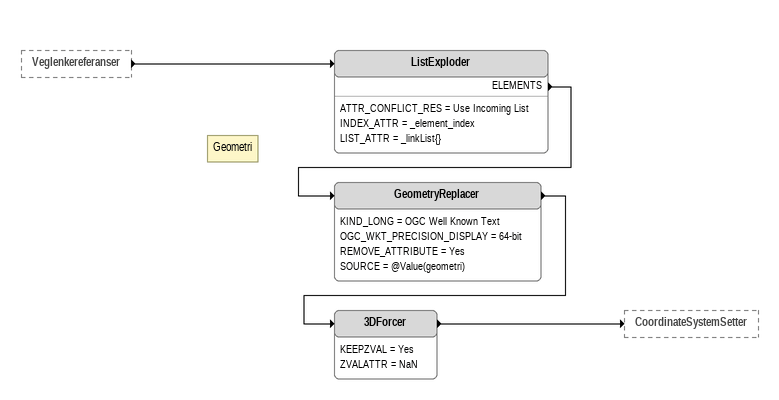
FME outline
Veglenkereferanser [outside]
    -> ListExploder
ListExploder
    ATTR_CONFLICT_RES = Use Incoming List
    INDEX_ATTR = _element_index
    LIST_ATTR = _linkList{}
    ELEMENTS -> GeometryReplacer
Note: Geometri
GeometryReplacer
    KIND_LONG = OGC Well Known Text
    OGC_WKT_PRECISION_DISPLAY = 64-bit
    REMOVE_ATTRIBUTE = Yes
    SOURCE = @Value(geometri)
    -> 3DForcer
3DForcer
    KEEPZVAL = Yes
    ZVALATTR = NaN
    -> CoordinateSystemSetter
